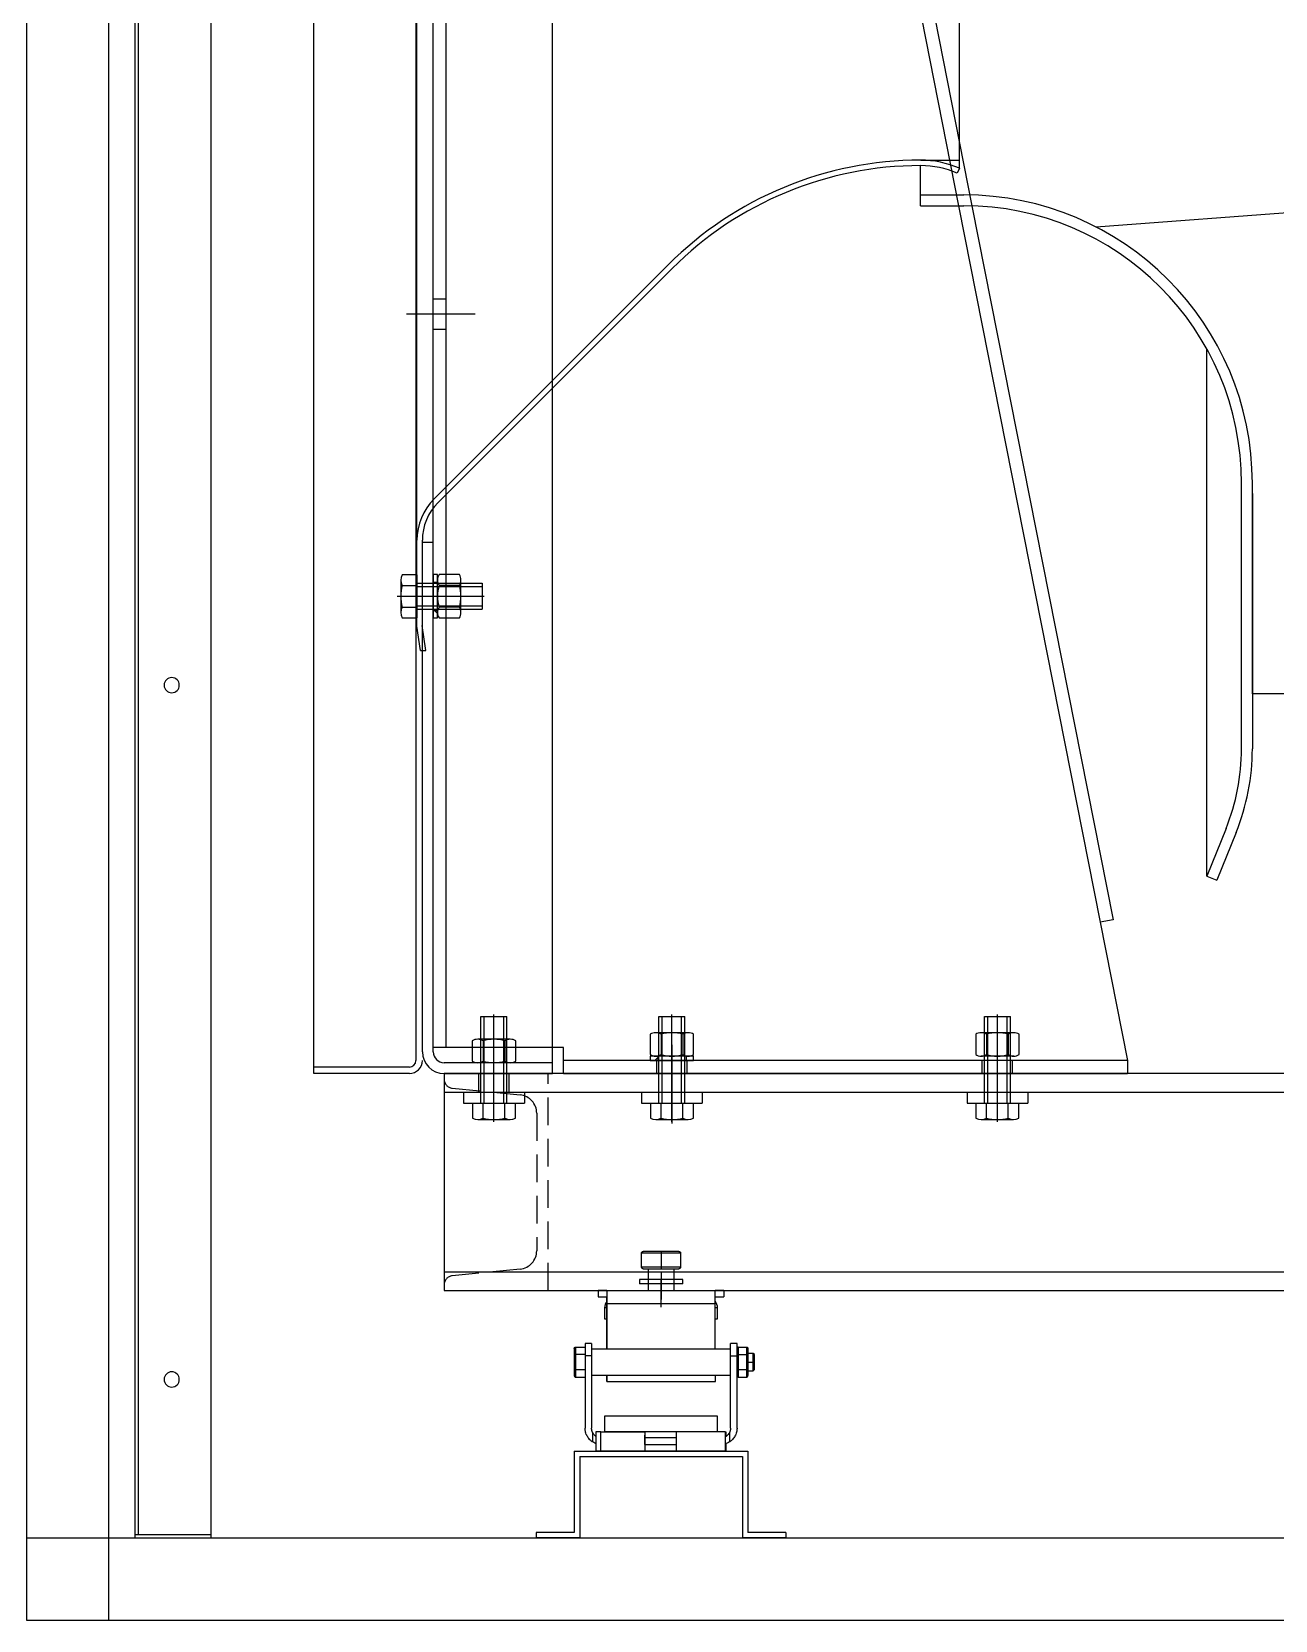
# Model space of a CAD drawing. Header units: millimetres. Extents: x -7952 to 23476, y -6324 to 15714.
# Drawn here: x 4240 to 4813, y 12 to 744 of the extents above; entities that cross this region are included whole.
import ezdxf

# ---------------------------------------------------------------- set-up
doc = ezdxf.new("R2010")
doc.units = ezdxf.units.MM
for name, pattern in [('CENTER2', [28.575, 19.05, -3.175, 3.175, -3.175]), ('DASHED', [19.05, 12.7, -6.35]), ('HIDDEN', [0.375, 0.25, -0.125])]:
    doc.linetypes.add(name, pattern=pattern)
for name, color, linetype in [('CEN', 5, 'CENTER2'), ('Diffuser', 7, 'Continuous'), ('FanMotor', 7, 'Continuous'), ('McFrame', 7, 'Continuous')]:
    doc.layers.add(name, color=color, linetype=linetype)

# ---------------------------------------------------------------- blocks, each defined once
blk = doc.blocks.new('M500341001400315S-E-BN')
for p, q in [((0, 214, 0), (0, 1964, 0)), ((47, 1958, 0), (47, 220, 0)), ((55, 224, 0), (55, 1389, 0)), ((55, 474.64, 0), (55, 1364, 0)), ((61, 480.96, 0), (61, 1364, 0)), ((149.11, 1362.84, 0), (297.12, 614, 0)), ((155, 1364, 0), (303.25, 613.95, 0)), ((47.5, 420.16, 0), (47.5, 1089, 0)), ((110, 529.96, 0), (110, 1089, 0)), ((297.5, 631.31, 0), (297.5, 1089, 0)), ((837.5, 639.5, 0), (360.5, 604.19, 0)), ((279.5, 614, 0), (279.5, 632.5, 0)), ((279.64, 635, 0), (297.5, 635, 0)), ((297.5, 631.31, 0), (296.51, 629.01, 0)), ((279.5, 619, 0), (299.5, 619, 0)), ((279.5, 614, 0), (299.5, 614, 0)), ((297.12, 614, 0), (362.41, 283.71, 0)), ((303.25, 613.95, 0), (368.29, 284.88, 0)), ((55.41, 478.9, 0), (163.38, 586.87, 0)), ((57.18, 477.13, 0), (165.15, 585.1, 0)), ((74.3, 564, 0), (42.7, 564, 0)), ((61, 571, 0), (55, 571, 0)), ((61, 557, 0), (55, 557, 0)), ((411.5, 305, 0), (411.5, 547.97, 0)), ((110, 219, 0), (110, 529.96, 0)), ((427.5, 363.65, 0), (427.5, 486, 0)), ((432.5, 389, 0), (432.5, 486, 0)), ((61, 226, 0), (61, 480.96, 0)), ((432.5, 481.4, 0), (432.5, 363.65, 0)), ((55, 224, 0), (55, 474.64, 0)), ((55, 226, 0), (55, 474.64, 0)), ((50, 420.16, 0), (50, 459.81, 0)), ((50, 224, 0), (50, 459.81, 0)), ((50, 459, 0), (55, 459, 0)), ((40, 441.44, 0), (40, 426.56, 0)), ((47.5, 443.92, 0), (40.7, 443.92, 0)), ((47.5, 443.92, 0), (47.5, 424.07, 0)), ((47.5, 440, 0), (77.5, 440, 0)), ((57, 444, 0), (55, 444, 0)), ((55, 444, 0), (55, 440.5, 0)), ((55, 440.5, 0), (57, 440.5, 0)), ((55, 440.5, 0), (55, 427.5, 0)), ((56.88, 444, 0), (57, 443.88, 0)), ((57, 440.5, 0), (57, 444, 0)), ((57, 426.49, 0), (57, 441.51, 0)), ((57, 427.5, 0), (57, 440.5, 0)), ((67.09, 444.01, 0), (57.71, 444.01, 0)), ((67.8, 426.49, 0), (67.8, 441.51, 0)), ((77.5, 440, 0), (77.5, 428, 0)), ((38.46, 434, 0), (62.2, 434, 0)), ((39, 434, 0), (78.5, 434, 0)), ((40, 434, 0), (40, 434, 0)), ((40.7, 438.96, 0), (47.5, 438.96, 0)), ((47.5, 438.48, 0), (77.5, 438.48, 0)), ((54, 434, 0), (58, 434, 0)), ((56, 434, 0), (68.8, 434, 0)), ((67.09, 439.01, 0), (57.71, 439.01, 0)), ((40.7, 429.04, 0), (47.5, 429.04, 0)), ((47.5, 429.52, 0), (77.5, 429.52, 0)), ((47.5, 428, 0), (77.5, 428, 0)), ((55, 427.5, 0), (55, 424, 0)), ((55, 427.5, 0), (57, 427.5, 0)), ((55.56, 427.5, 0), (57, 426.06, 0)), ((57, 424, 0), (57, 427.5, 0)), ((67.09, 428.99, 0), (57.71, 428.99, 0)), ((40.7, 424.07, 0), (47.5, 424.07, 0)), ((49.07, 409, 0), (47.5, 420.16, 0)), ((51.59, 409, 0), (49.98, 420.51, 0)), ((55, 424, 0), (57, 424, 0)), ((57.71, 423.98, 0), (67.09, 423.98, 0)), ((49.07, 409, 0), (51.59, 409, 0)), ((837.5, 389, 0), (432.5, 389, 0)), ((420.36, 326.94, 0), (411.5, 305, 0)), ((425, 325.07, 0), (416.14, 303.13, 0)), ((411.5, 305, 0), (416.14, 303.13, 0)), ((368.29, 284.88, 0), (362.41, 283.71, 0)), ((362.41, 283.71, 0), (375, 220, 0)), ((77, 200.28, 0), (77, 240.28, 0)), ((77, 240.28, 0), (89, 240.28, 0)), ((78.52, 200.28, 0), (78.52, 240.28, 0)), ((83, 191.78, 0), (83, 241.28, 0)), ((87.48, 200.28, 0), (87.48, 240.28, 0)), ((89, 200.28, 0), (89, 240.28, 0)), ((159, 200.28, 0), (159, 240.28, 0)), ((159, 240.28, 0), (171, 240.28, 0)), ((160.52, 200.28, 0), (160.52, 240.28, 0)), ((165, 191.78, 0), (165, 241.28, 0)), ((165, 196.95, 0), (165, 235.59, 0)), ((169.48, 200.28, 0), (169.48, 240.28, 0)), ((171, 200.28, 0), (171, 240.28, 0)), ((309, 200.28, 0), (309, 240.28, 0)), ((309, 240.28, 0), (321, 240.28, 0)), ((310.52, 200.28, 0), (310.52, 240.28, 0)), ((315, 191.78, 0), (315, 241.28, 0)), ((315, 196.95, 0), (315, 235.59, 0)), ((319.48, 200.28, 0), (319.48, 240.28, 0)), ((321, 200.28, 0), (321, 240.28, 0)), ((72.98, 229.09, 0), (72.98, 219.71, 0)), ((90.51, 229.8, 0), (75.49, 229.8, 0)), ((77.99, 229.09, 0), (77.99, 219.71, 0)), ((83, 218, 0), (83, 230.8, 0)), ((88.01, 229.09, 0), (88.01, 219.71, 0)), ((93.01, 219.71, 0), (93.01, 229.09, 0)), ((154.99, 232.09, 0), (154.99, 222.71, 0)), ((172.51, 232.8, 0), (157.49, 232.8, 0)), ((159.99, 232.09, 0), (159.99, 222.71, 0)), ((165, 221, 0), (165, 233.8, 0)), ((165, 227.23, 0), (165, 190.92, 0)), ((170.01, 232.09, 0), (170.01, 222.71, 0)), ((175.02, 222.71, 0), (175.02, 232.09, 0)), ((304.99, 232.09, 0), (304.99, 222.71, 0)), ((322.51, 232.8, 0), (307.49, 232.8, 0)), ((309.99, 232.09, 0), (309.99, 222.71, 0)), ((315, 221, 0), (315, 233.8, 0)), ((320.01, 232.09, 0), (320.01, 222.71, 0)), ((325.02, 222.71, 0), (325.02, 232.09, 0)), ((115, 226, 0), (55, 226, 0)), ((115, 214, 0), (115, 226, 0)), ((375, 220, 0), (115, 220, 0)), ((158.5, 222, 0), (155, 222, 0)), ((155, 222, 0), (155, 220, 0)), ((155, 220, 0), (158.5, 220, 0)), ((158.5, 221.44, 0), (157.06, 220, 0)), ((172.51, 222, 0), (157.49, 222, 0)), ((158, 214, 0), (158, 220, 0)), ((158.5, 222, 0), (158.5, 220, 0)), ((171.5, 222, 0), (158.5, 222, 0)), ((158.5, 220, 0), (171.5, 220, 0)), ((165, 223, 0), (165, 219, 0)), ((175, 222, 0), (171.5, 222, 0)), ((171.5, 222, 0), (171.5, 220, 0)), ((171.5, 220, 0), (175, 220, 0)), ((172, 214, 0), (172, 220, 0)), ((175, 220.12, 0), (174.88, 220, 0)), ((175, 220, 0), (175, 222, 0)), ((322.51, 222, 0), (307.49, 222, 0)), ((308, 214, 0), (308, 220, 0)), ((322, 214, 0), (322, 220, 0)), ((375, 220, 0), (375, 214, 0)), ((44, 217, 0), (0, 217, 0)), ((44, 214, 0), (0, 214, 0)), ((110, 219, 0), (60, 219, 0)), ((110, 214, 0), (60, 214, 0)), ((60, 214, 0), (104.8, 214, 0)), ((60, 214, 0), (60, 114, 0)), ((60, 214, 0), (104.8, 214, 0)), ((60, 214, 0), (110, 214, 0)), ((1860, 214, 0), (60, 214, 0)), ((90.51, 219, 0), (75.49, 219, 0)), ((76, 205.39, 0), (76, 214, 0)), ((90, 205.39, 0), (90, 214, 0)), ((110, 214, 0), (110, 219, 0)), ((115, 214, 0), (375, 214, 0)), ((60, 205.39, 0), (1860, 205.39, 0)), ((69, 205.39, 0), (69, 200.28, 0)), ((97, 205.39, 0), (97, 200.28, 0)), ((151, 205.39, 0), (151, 200.28, 0)), ((179, 205.39, 0), (179, 200.28, 0)), ((301, 205.39, 0), (301, 200.28, 0)), ((329, 205.39, 0), (329, 200.28, 0)), ((69, 200.28, 0), (97, 200.28, 0)), ((73.08, 200.28, 0), (73.08, 193.47, 0)), ((73.08, 200.28, 0), (92.92, 200.28, 0)), ((78.04, 193.47, 0), (78.04, 200.28, 0)), ((87.96, 193.47, 0), (87.96, 200.28, 0)), ((92.92, 193.47, 0), (92.92, 200.28, 0)), ((151, 200.28, 0), (179, 200.28, 0)), ((155.08, 200.28, 0), (155.08, 193.47, 0)), ((155.08, 200.28, 0), (174.93, 200.28, 0)), ((160.04, 193.47, 0), (160.04, 200.28, 0)), ((169.96, 193.47, 0), (169.96, 200.28, 0)), ((174.93, 193.47, 0), (174.93, 200.28, 0)), ((301, 200.28, 0), (329, 200.28, 0)), ((305.08, 200.28, 0), (305.08, 193.47, 0)), ((305.08, 200.28, 0), (324.93, 200.28, 0)), ((310.04, 193.47, 0), (310.04, 200.28, 0)), ((319.96, 193.47, 0), (319.96, 200.28, 0)), ((324.93, 193.47, 0), (324.93, 200.28, 0)), ((75.56, 192.78, 0), (90.44, 192.78, 0)), ((83, 192.78, 0), (83, 192.78, 0)), ((157.56, 192.78, 0), (172.44, 192.78, 0)), ((165, 192.78, 0), (165, 192.78, 0)), ((307.56, 192.78, 0), (322.44, 192.78, 0)), ((315, 192.78, 0), (315, 192.78, 0)), ((60, 122.61, 0), (1860, 122.61, 0)), ((60, 114, 0), (1860, 114, 0)), ((120, 40, 0), (200, 40, 0)), ((120, 40, 0), (120, 2.5, 0)), ((122.5, 37.5, 0), (197.5, 37.5, 0)), ((122.5, 37.5, 0), (122.5, 0, 0)), ((197.5, 37.5, 0), (197.5, 0, 0)), ((200, 40, 0), (200, 2.5, 0)), ((120, 2.5, 0), (102.5, 2.5, 0)), ((102.5, 2.5, 0), (102.5, 0, 0)), ((122.5, 0, 0), (102.5, 0, 0)), ((217.5, 0, 0), (197.5, 0, 0)), ((217.5, 2.5, 0), (200, 2.5, 0)), ((217.5, 2.5, 0), (217.5, 0, 0))]:
    blk.add_line(p, q)
at = {"color": 5, "linetype": 'DASHED'}
for p, q in [((108, 114, 0), (108, 214, 0)), ((160, 106.3, 0), (160, 122.78, 0)), ((160, 122.47, 0), (160, 106.79, 0))]:
    blk.add_line(p, q, dxfattribs=at)
at = {"color": 7, "linetype": 'Continuous'}
for p, q in [((160, 132, 0), (151.8, 132, 0)), ((168.2, 132, 0), (160, 132, 0)), ((160, 131.2, 0), (151, 131.2, 0)), ((151, 124.8, 0), (151, 131.2, 0)), ((160, 124.8, 0), (151, 124.8, 0)), ((169, 131.2, 0), (160, 131.2, 0)), ((160, 131.2, 0), (160, 124.8, 0)), ((169, 124.8, 0), (160, 124.8, 0)), ((169, 131.2, 0), (169, 124.8, 0)), ((150, 119, 0), (150, 117, 0)), ((151.8, 124, 0), (160, 124, 0)), ((154, 124, 0), (154, 114, 0)), ((154, 119.43, 0), (154, 119, 0)), ((160, 124, 0), (168.2, 124, 0)), ((166, 114, 0), (166, 124, 0)), ((166, 119, 0), (166, 119.74, 0)), ((170, 117, 0), (170, 119, 0)), ((131, 114, 0), (131, 111, 0)), ((134.99, 114, 0), (134.99, 111, 0)), ((134.99, 114, 0), (185.01, 114, 0)), ((145.44, 114, 0), (177.44, 114, 0)), ((189, 114, 0), (189, 111, 0)), ((134, 106, 0), (134, 101, 0)), ((135, 108, 0), (135, 108, 0)), ((135, 87, 0), (135, 108, 0)), ((135, 108, 0), (135, 87, 0)), ((135, 108, 0), (185.01, 108, 0)), ((185.01, 87, 0), (185.01, 108, 0)), ((186, 101, 0), (186, 106, 0)), ((120.6, 87.93, 0), (120.6, 84.46, 0)), ((120.6, 87.93, 0), (125, 87.93, 0)), ((128, 89.5, 0), (125, 89.5, 0)), ((195, 89.5, 0), (192, 89.5, 0)), ((195.6, 87.93, 0), (199.4, 87.93, 0)), ((195.6, 87.93, 0), (195.6, 84.46, 0)), ((199.4, 87.93, 0), (199.4, 84.46, 0)), ((120, 87.24, 0), (120, 84.12, 0)), ((120, 84.12, 0), (120, 77.88, 0)), ((125, 84.46, 0), (120.6, 84.46, 0)), ((120.6, 84.46, 0), (120.6, 77.54, 0)), ((128, 83.89, 0), (125, 83.89, 0)), ((125, 83.89, 0), (125, 50.5, 0)), ((192, 87, 0), (128, 87, 0)), ((128, 83.89, 0), (128, 50.5, 0)), ((192, 83.89, 0), (195, 83.89, 0)), ((192, 50.5, 0), (192, 83.89, 0)), ((195, 50.5, 0), (195, 83.89, 0)), ((195.6, 84.46, 0), (199.4, 84.46, 0)), ((195.6, 84.46, 0), (195.6, 77.54, 0)), ((199.4, 84.46, 0), (199.4, 77.54, 0)), ((200, 87.24, 0), (200, 84.12, 0)), ((202.5, 85, 0), (200, 85, 0)), ((200, 84.12, 0), (200, 77.88, 0)), ((200, 81, 0), (202.5, 81, 0)), ((203, 84.49, 0), (202.5, 85, 0)), ((202.5, 77, 0), (202.5, 81, 0)), ((203, 81, 0), (202.5, 81, 0)), ((203, 77.5, 0), (203, 81, 0)), ((120, 77.88, 0), (120, 74.76, 0)), ((120.6, 77.54, 0), (120.6, 74.07, 0)), ((120.6, 77.54, 0), (125, 77.54, 0)), ((120.6, 74.07, 0), (125, 74.07, 0)), ((128, 75, 0), (134.93, 75, 0)), ((134.97, 72, 0), (134.97, 75, 0)), ((134.98, 72, 0), (134.98, 75, 0)), ((135, 75, 0), (135, 72, 0)), ((135.02, 75, 0), (185.03, 75, 0)), ((135.02, 75, 0), (135.02, 72, 0)), ((185.03, 72, 0), (185.03, 75, 0)), ((185.1, 75, 0), (192, 75, 0)), ((195.6, 77.54, 0), (199.4, 77.54, 0)), ((195.6, 77.54, 0), (195.6, 74.07, 0)), ((195.6, 74.07, 0), (199.4, 74.07, 0)), ((199.4, 77.54, 0), (199.4, 74.07, 0)), ((200, 77.88, 0), (200, 74.76, 0)), ((200, 77, 0), (202.5, 77, 0)), ((202.5, 77, 0), (203, 77.51, 0)), ((135.02, 72, 0), (185.03, 72, 0)), ((134, 56, 0), (134, 49, 0)), ((186, 49, 0), (186, 56, 0)), ((128.5, 44.16, 0), (128.5, 48.44, 0)), ((130.01, 48.8, 0), (130.01, 40, 0)), ((132.25, 48.8, 0), (130.01, 48.8, 0)), ((132.25, 48.8, 0), (152.59, 48.8, 0)), ((132.25, 40, 0), (132.25, 48.8, 0)), ((134, 49, 0), (134.01, 48.8, 0)), ((152.59, 48.8, 0), (152.59, 40, 0)), ((152.59, 43, 0), (152.59, 47.3, 0)), ((152.59, 47.3, 0), (152.6, 47.3, 0)), ((167.09, 46, 0), (152.59, 46, 0)), ((152.6, 47.3, 0), (152.6, 48.8, 0)), ((167.09, 40, 0), (167.09, 48.8, 0)), ((187.75, 48.8, 0), (167.09, 48.8, 0)), ((185.99, 48.79, 0), (186, 49, 0)), ((189.59, 48.8, 0), (187.75, 48.8, 0)), ((189.59, 48.8, 0), (189.59, 40, 0)), ((189.62, 40, 0), (189.62, 48.8, 0)), ((189.74, 48.8, 0), (189.88, 48.8, 0)), ((189.88, 48.8, 0), (189.88, 46.69, 0)), ((189.91, 46.7, 0), (189.91, 48.8, 0)), ((191.5, 48.44, 0), (191.5, 44.16, 0)), ((132.25, 40, 0), (130.01, 40, 0)), ((152.59, 40, 0), (132.25, 40, 0)), ((152.59, 43, 0), (167.09, 43, 0)), ((152.59, 43, 0), (152.59, 43, 0)), ((152.62, 40, 0), (152.62, 43, 0)), ((189.59, 40, 0), (167.09, 40, 0)), ((189.88, 40, 0), (189.74, 40, 0)), ((189.88, 43.4, 0), (189.88, 40, 0)), ((189.91, 40, 0), (189.91, 43.41, 0))]:
    blk.add_line(p, q, dxfattribs=at)
at = {"linetype": 'Continuous'}
blk.add_line((147.3, 114, 0), (172.7, 114, 0), dxfattribs=at)
at = {"color": 5, "linetype": 'DASHED', "elevation": 0}
blk.add_lwpolyline([(60, 214), (60, 211.44, 0.385314), (63.78, 207.26), (95.05, 204.13, -0.385314), (102.7, 195.67), (102.7, 132.33, -0.385314), (95.05, 123.87), (63.78, 120.74, 0.385314), (60, 116.56), (60, 114), (108, 114), (108, 214), (60, 214)], format="xyb", dxfattribs=at)
for centre, radius, start, end in [((279.64, 470.5, 0), 164.5, 90, 135), ((279.64, 470.5, 0), 162, 90, 135), ((279.64, 590, 0), 45, 66.62286, 90), ((279.64, 590, 0), 42.5, 66.62286, 90), ((299.5, 486, 0), 133, 0, 90), ((299.5, 486, 0), 128, 0, 90), ((74.5, 459.81, 0), 27, 135, 180), ((74.5, 459.81, 0), 24.5, 135, 180), ((44.76, 441.44, 0), 4.76, 148.59417, 211.40583), ((61.77, 441.51, 0), 4.77, 148.31255, 211.68745), ((63.03, 441.51, 0), 4.77, 328.31255, 31.68745), ((58, 434, 0), 18, 163.9966, 196.0034), ((75, 434, 0), 18, 163.84753, 196.15247), ((49.8, 434, 0), 18, 343.84753, 16.15247), ((44.76, 426.56, 0), 4.76, 148.59417, 211.40583), ((61.77, 426.49, 0), 4.77, 148.31255, 211.68745), ((63.03, 426.49, 0), 4.77, 328.31255, 31.68745), ((329.5, 363.65, 0), 98, 338, 0), ((329.5, 363.65, 0), 103, 338, 0), ((75.49, 225.03, 0), 4.77, 58.31255, 121.68745), ((83, 211.8, 0), 18, 73.84753, 106.15247), ((90.51, 225.03, 0), 4.77, 58.31255, 121.68745), ((157.49, 228.03, 0), 4.77, 58.31255, 121.68745), ((165, 214.8, 0), 18, 73.84753, 106.15247), ((172.51, 228.03, 0), 4.77, 58.31255, 121.68745), ((307.49, 228.03, 0), 4.77, 58.31255, 121.68745), ((315, 214.8, 0), 18, 73.84753, 106.15247), ((322.51, 228.03, 0), 4.77, 58.31255, 121.68745), ((44, 220, 0), 3, 270, 0), ((44, 220, 0), 6, 270, 0), ((60, 224, 0), 10, 180, 270), ((60, 224, 0), 5, 180, 270), ((75.49, 223.77, 0), 4.77, 238.31255, 301.68745), ((83, 237, 0), 18, 253.84753, 286.15247), ((90.51, 223.77, 0), 4.77, 238.31255, 301.68745), ((157.49, 226.77, 0), 4.77, 238.31255, 301.68745), ((165, 240, 0), 18, 253.84753, 286.15247), ((172.51, 226.77, 0), 4.77, 238.31255, 301.68745), ((307.49, 226.77, 0), 4.77, 238.31255, 301.68745), ((315, 240, 0), 18, 253.84753, 286.15247), ((322.51, 226.77, 0), 4.77, 238.31255, 301.68745), ((75.56, 197.54, 0), 4.76, 238.59417, 301.40583), ((83, 210.78, 0), 18, 253.9966, 286.0034), ((90.44, 197.54, 0), 4.76, 238.59417, 301.40583), ((157.56, 197.54, 0), 4.76, 238.59417, 301.40583), ((165, 210.78, 0), 18, 253.9966, 286.0034), ((172.44, 197.54, 0), 4.76, 238.59417, 301.40583), ((307.56, 197.54, 0), 4.76, 238.59417, 301.40583), ((315, 210.78, 0), 18, 253.9966, 286.0034), ((322.44, 197.54, 0), 4.76, 238.59417, 301.40583)]:
    blk.add_arc(centre, radius, start, end)
at = {"color": 7, "linetype": 'Continuous'}
for centre, start, end in [((139, 106, 0), 144.12084, 180.00849), ((181, 106, 0), 0.00849, 35.70564)]:
    blk.add_arc(centre, 5, start, end, dxfattribs=at)
for points, knots in [([(151, 131.2, 0), (151, 131.23, 0), (151, 131.28, 0), (151.02, 131.37, 0), (151.04, 131.45, 0), (151.08, 131.55, 0), (151.14, 131.67, 0), (151.24, 131.78, 0), (151.37, 131.88, 0), (151.5, 131.94, 0), (151.64, 131.99, 0), (151.74, 132, 0), (151.8, 132, 0)], [0, 0, 0, 0, 0.062093, 0.1244295, 0.1872281, 0.2507024, 0.3675958, 0.4953732, 0.6139008, 0.7467892, 0.8538776, 1, 1, 1, 1]), ([(160, 132, 0), (160, 132, 0), (160, 132, 0), (160, 131.98, 0), (160, 131.97, 0), (160, 131.93, 0), (160, 131.88, 0), (160, 131.78, 0), (160, 131.67, 0), (160, 131.53, 0), (160, 131.37, 0), (160, 131.26, 0), (160, 131.2, 0)], [0, 0, 0, 0, 0.078035, 0.146295, 0.20478, 0.253492, 0.386381, 0.504964, 0.632742, 0.74969, 0.875756, 1, 1, 1, 1]), ([(168.2, 132, 0), (168.23, 132, 0), (168.29, 132, 0), (168.37, 131.98, 0), (168.43, 131.97, 0), (168.52, 131.93, 0), (168.63, 131.88, 0), (168.75, 131.78, 0), (168.86, 131.67, 0), (168.94, 131.53, 0), (168.99, 131.37, 0), (169, 131.26, 0), (169, 131.2, 0)], [0, 0, 0, 0, 0.078035, 0.146295, 0.20478, 0.253492, 0.386381, 0.504964, 0.632742, 0.74969, 0.875756, 1, 1, 1, 1]), ([(151.8, 124, 0), (151.77, 124, 0), (151.71, 124, 0), (151.63, 124.02, 0), (151.57, 124.03, 0), (151.48, 124.07, 0), (151.37, 124.12, 0), (151.24, 124.22, 0), (151.14, 124.33, 0), (151.06, 124.47, 0), (151.01, 124.63, 0), (151, 124.74, 0), (151, 124.8, 0)], [0, 0, 0, 0, 0.078035, 0.146295, 0.20478, 0.253492, 0.386381, 0.504964, 0.632742, 0.74969, 0.875756, 1, 1, 1, 1]), ([(160, 124.8, 0), (160, 124.77, 0), (160, 124.72, 0), (160, 124.63, 0), (160, 124.55, 0), (160, 124.45, 0), (160, 124.33, 0), (160, 124.22, 0), (160, 124.12, 0), (160, 124.06, 0), (160, 124.01, 0), (160, 124, 0), (160, 124, 0)], [0, 0, 0, 0, 0.062093, 0.12443, 0.187228, 0.250702, 0.367596, 0.495373, 0.613901, 0.746789, 0.853878, 1, 1, 1, 1]), ([(169, 124.8, 0), (169, 124.77, 0), (169, 124.72, 0), (168.98, 124.63, 0), (168.96, 124.55, 0), (168.92, 124.45, 0), (168.86, 124.33, 0), (168.75, 124.22, 0), (168.63, 124.12, 0), (168.5, 124.06, 0), (168.36, 124.01, 0), (168.26, 124, 0), (168.2, 124, 0)], [0, 0, 0, 0, 0.062093, 0.12443, 0.187228, 0.250702, 0.367596, 0.495373, 0.613901, 0.746789, 0.853878, 1, 1, 1, 1]), ([(170, 119, 0), (170, 119, 0), (169.74, 119, 0), (168.74, 119, 0), (168, 119, 0), (166.15, 119, 0), (165.04, 119, 0), (162.62, 119, 0), (161.31, 119, 0), (158.69, 119, 0), (157.38, 119, 0), (154.96, 119, 0), (153.85, 119, 0), (152, 119, 0), (151.26, 119, 0), (150.26, 119, 0), (150, 119, 0), (150, 119, 0)], [0, 0, 0, 0, 0.125, 0.125, 0.25, 0.25, 0.375, 0.375, 0.5, 0.5, 0.625, 0.625, 0.75, 0.75, 0.875, 0.875, 1, 1, 1, 1]), ([(135, 114, 0), (134.48, 114, 0), (133.96, 114, 0), (132.99, 114, 0), (132.54, 114, 0), (131.8, 114, 0), (131.51, 114, 0), (131.1, 114, 0), (131, 114, 0), (131, 114, 0)], [0, 0, 0, 0, 0.25, 0.25, 0.5, 0.5, 0.75, 0.75, 1, 1, 1, 1]), ([(131, 111, 0), (131, 111, 0), (131.1, 111, 0), (131.51, 111, 0), (131.8, 111, 0), (132.54, 111, 0), (132.99, 111, 0), (133.96, 111, 0), (134.48, 111, 0), (135, 111, 0)], [0, 0, 0, 0, 0.25, 0.25, 0.5, 0.5, 0.75, 0.75, 1, 1, 1, 1]), ([(134.99, 114, 0), (134.99, 114, 0), (134.99, 113.84, 0), (135, 113.24, 0), (135, 112.8, 0), (135, 111.69, 0), (135, 111.02, 0), (135, 109.57, 0), (135, 108.79, 0), (135, 108, 0)], [0, 0, 0, 0, 0.25, 0.25, 0.5, 0.5, 0.75, 0.75, 1, 1, 1, 1]), ([(134.99, 108.89, 0), (134.99, 108.99, 0), (134.99, 109.47, 0), (134.99, 110.2, 0), (134.99, 110.77, 0), (134.99, 111, 0)], [0, 0, 0, 0, 0.123753, 0.645771, 1, 1, 1, 1]), ([(134.99, 108.9, 0), (134.99, 108.98, 0), (134.99, 109.45, 0), (134.99, 110.16, 0), (134.99, 110.87, 0), (134.99, 110.96, 0), (134.99, 111, 0)], [0, 0, 0, 0, 0.067968, 0.378645, 0.689323, 1, 1, 1, 1]), ([(135, 108, 0), (135, 108.06, 0), (135, 108.17, 0), (135, 108.34, 0), (135, 108.5, 0), (135, 108.67, 0), (135, 108.83, 0), (135, 108.99, 0), (135, 109.28, 0), (135, 109.68, 0), (135, 110.13, 0), (134.99, 110.51, 0), (134.99, 110.74, 0), (134.99, 110.88, 0), (134.99, 110.95, 0), (134.99, 110.99, 0), (134.99, 111, 0), (134.99, 111, 0)], [0, 0, 0, 0, 0.036013, 0.071746, 0.107314, 0.142829, 0.178406, 0.214159, 0.250201, 0.375057, 0.500032, 0.624889, 0.749864, 0.812682, 0.874903, 0.937138, 1, 1, 1, 1]), ([(170, 117, 0), (170, 117, 0), (169.74, 117, 0), (168.74, 117, 0), (168, 117, 0), (166.15, 117, 0), (165.04, 117, 0), (162.62, 117, 0), (161.31, 117, 0), (158.69, 117, 0), (157.38, 117, 0), (154.96, 117, 0), (153.85, 117, 0), (152, 117, 0), (151.26, 117, 0), (150.26, 117, 0), (150, 117, 0), (150, 117, 0)], [0, 0, 0, 0, 0.125, 0.125, 0.25, 0.25, 0.375, 0.375, 0.5, 0.5, 0.625, 0.625, 0.75, 0.75, 0.875, 0.875, 1, 1, 1, 1]), ([(189, 114, 0), (189, 114, 0), (188.9, 114, 0), (188.5, 114, 0), (188.2, 114, 0), (187.46, 114, 0), (187.02, 114, 0), (186.05, 114, 0), (185.53, 114, 0), (185, 114, 0)], [0, 0, 0, 0, 0.25, 0.25, 0.5, 0.5, 0.75, 0.75, 1, 1, 1, 1]), ([(185, 111, 0), (185.53, 111, 0), (186.05, 111, 0), (187.02, 111, 0), (187.46, 111, 0), (188.2, 111, 0), (188.5, 111, 0), (188.9, 111, 0), (189, 111, 0), (189, 111, 0)], [0, 0, 0, 0, 0.25, 0.25, 0.5, 0.5, 0.75, 0.75, 1, 1, 1, 1]), ([(185.01, 108, 0), (185.01, 108.79, 0), (185.01, 109.57, 0), (185.01, 111.02, 0), (185.01, 111.69, 0), (185.01, 112.8, 0), (185.01, 113.24, 0), (185.01, 113.84, 0), (185.01, 114, 0), (185.01, 114, 0)], [0, 0, 0, 0, 0.25, 0.25, 0.5, 0.5, 0.75, 0.75, 1, 1, 1, 1]), ([(135, 106, 0), (134.96, 106, 0), (134.55, 106, 0), (134.15, 106, 0), (134.05, 106, 0), (134, 106, 0)], [0, 0, 0, 0, 0.048245, 0.524122, 1, 1, 1, 1]), ([(186, 106, 0), (185.95, 106, 0), (185.85, 106, 0), (185.45, 106, 0), (185.05, 106, 0), (185.01, 106, 0)], [0, 0, 0, 0, 0.47807, 0.95614, 1, 1, 1, 1]), ([(134, 101, 0), (134.05, 101, 0), (134.15, 101, 0), (134.55, 101, 0), (134.96, 101, 0), (135, 101, 0)], [0, 0, 0, 0, 0.475878, 0.951755, 1, 1, 1, 1]), ([(185.01, 101, 0), (185.05, 101, 0), (185.45, 101, 0), (185.85, 101, 0), (185.95, 101, 0), (186, 101, 0)], [0, 0, 0, 0, 0.04386, 0.52193, 1, 1, 1, 1]), ([(120, 87.24, 0), (120, 87.26, 0), (120, 87.31, 0), (120.01, 87.38, 0), (120.03, 87.44, 0), (120.05, 87.52, 0), (120.09, 87.61, 0), (120.16, 87.72, 0), (120.25, 87.8, 0), (120.36, 87.87, 0), (120.47, 87.92, 0), (120.56, 87.93, 0), (120.6, 87.93, 0)], [0, 0, 0, 0, 0.078365, 0.146854, 0.20547, 0.254214, 0.387121, 0.505777, 0.633418, 0.750335, 0.876125, 1, 1, 1, 1]), ([(125, 89.5, 0), (125, 89.5, 0), (125, 89.37, 0), (125, 88.86, 0), (125, 88.48, 0), (125, 87.49, 0), (125, 86.89, 0), (125, 85.51, 0), (125, 84.73, 0), (125, 83.89, 0)], [0, 0, 0, 0, 0.25, 0.25, 0.5, 0.5, 0.75, 0.75, 1, 1, 1, 1]), ([(128, 89.5, 0), (128, 89.5, 0), (128, 89.5, 0), (128, 89.48, 0), (128, 89.46, 0), (128, 89.43, 0), (128, 89.38, 0), (128, 89.33, 0), (128, 89.27, 0), (128, 89.2, 0), (128, 89.02, 0), (128, 88.67, 0), (128, 88.01, 0), (128, 87.19, 0), (128, 86.41, 0), (128, 85.78, 0), (128, 85.33, 0), (128, 84.87, 0), (128, 84.39, 0), (128, 84.06, 0), (128, 83.89, 0)], [0, 0, 0, 0, 0.0279094, 0.0557262, 0.0834771, 0.1111889, 0.1388884, 0.1666027, 0.1943585, 0.2221827, 0.2501018, 0.3750315, 0.5000109, 0.6249406, 0.74992, 0.8000848, 0.8500185, 0.8998777, 0.9498194, 1, 1, 1, 1]), ([(192, 83.89, 0), (192, 83.99, 0), (192, 84.17, 0), (192, 84.44, 0), (192, 84.71, 0), (192, 84.97, 0), (192, 85.23, 0), (192, 85.48, 0), (192, 85.73, 0), (192, 85.97, 0), (192, 86.47, 0), (192, 87.19, 0), (192, 88.01, 0), (192, 88.67, 0), (192, 89.05, 0), (192, 89.26, 0), (192, 89.37, 0), (192, 89.44, 0), (192, 89.49, 0), (192, 89.5, 0), (192, 89.5, 0)], [0, 0, 0, 0, 0.027909, 0.055726, 0.083477, 0.111189, 0.138888, 0.166603, 0.194358, 0.222183, 0.250102, 0.375032, 0.500011, 0.624941, 0.74992, 0.800085, 0.850019, 0.899878, 0.949819, 1, 1, 1, 1]), ([(195, 83.89, 0), (195, 84.73, 0), (195, 85.51, 0), (195, 86.89, 0), (195, 87.49, 0), (195, 88.48, 0), (195, 88.86, 0), (195, 89.37, 0), (195, 89.5, 0), (195, 89.5, 0)], [0, 0, 0, 0, 0.25, 0.25, 0.5, 0.5, 0.75, 0.75, 1, 1, 1, 1]), ([(195.6, 87.93, 0), (195.58, 87.93, 0), (195.53, 87.93, 0), (195.47, 87.91, 0), (195.4, 87.89, 0), (195.34, 87.86, 0), (195.27, 87.82, 0), (195.22, 87.77, 0), (195.15, 87.7, 0), (195.08, 87.59, 0), (195.01, 87.43, 0), (195, 87.3, 0), (195, 87.24, 0)], [0, 0, 0, 0, 0.064892, 0.131304, 0.199506, 0.269748, 0.342257, 0.417243, 0.494891, 0.627526, 0.795837, 1, 1, 1, 1]), ([(199.4, 87.93, 0), (199.42, 87.93, 0), (199.47, 87.93, 0), (199.53, 87.91, 0), (199.6, 87.89, 0), (199.66, 87.86, 0), (199.72, 87.82, 0), (199.78, 87.77, 0), (199.85, 87.7, 0), (199.92, 87.59, 0), (199.99, 87.43, 0), (199.99, 87.3, 0), (200, 87.24, 0)], [0, 0, 0, 0, 0.064892, 0.131304, 0.199506, 0.269748, 0.342257, 0.417243, 0.494891, 0.627526, 0.795837, 1, 1, 1, 1]), ([(120.6, 84.46, 0), (120.58, 84.46, 0), (120.54, 84.46, 0), (120.47, 84.46, 0), (120.41, 84.45, 0), (120.34, 84.43, 0), (120.25, 84.4, 0), (120.16, 84.36, 0), (120.09, 84.3, 0), (120.04, 84.25, 0), (120.01, 84.19, 0), (120, 84.14, 0), (120, 84.12, 0)], [0, 0, 0, 0, 0.062152, 0.124504, 0.187271, 0.250667, 0.367428, 0.494905, 0.613188, 0.746033, 0.853249, 1, 1, 1, 1]), ([(195.6, 84.46, 0), (195.58, 84.46, 0), (195.53, 84.46, 0), (195.47, 84.46, 0), (195.4, 84.44, 0), (195.34, 84.43, 0), (195.27, 84.41, 0), (195.22, 84.38, 0), (195.15, 84.35, 0), (195.08, 84.29, 0), (195.01, 84.21, 0), (195, 84.15, 0), (195, 84.12, 0)], [0, 0, 0, 0, 0.064892, 0.131304, 0.199506, 0.269748, 0.342257, 0.417243, 0.494891, 0.627526, 0.795837, 1, 1, 1, 1]), ([(199.4, 84.46, 0), (199.42, 84.46, 0), (199.47, 84.46, 0), (199.53, 84.46, 0), (199.6, 84.45, 0), (199.66, 84.43, 0), (199.72, 84.41, 0), (199.78, 84.39, 0), (199.85, 84.35, 0), (199.92, 84.3, 0), (199.99, 84.22, 0), (199.99, 84.15, 0), (200, 84.12, 0)], [0, 0, 0, 0, 0.064892, 0.131304, 0.199506, 0.269748, 0.342257, 0.417243, 0.494891, 0.627526, 0.795837, 1, 1, 1, 1]), ([(202.5, 81, 0), (202.5, 81.52, 0), (202.5, 82.05, 0), (202.5, 83.01, 0), (202.5, 83.46, 0), (202.5, 84.2, 0), (202.5, 84.5, 0), (202.5, 84.9, 0), (202.5, 85, 0), (202.5, 85, 0)], [0, 0, 0, 0, 0.25, 0.25, 0.5, 0.5, 0.75, 0.75, 1, 1, 1, 1]), ([(203, 81, 0), (203, 81.46, 0), (203, 81.92, 0), (203, 82.76, 0), (203, 83.15, 0), (203, 83.8, 0), (203, 84.06, 0), (203, 84.41, 0), (203, 84.5, 0), (203, 84.5, 0)], [0, 0, 0, 0, 0.25, 0.25, 0.5, 0.5, 0.75, 0.75, 1, 1, 1, 1]), ([(120, 77.88, 0), (120, 77.87, 0), (120, 77.84, 0), (120.01, 77.81, 0), (120.03, 77.78, 0), (120.05, 77.74, 0), (120.09, 77.7, 0), (120.16, 77.64, 0), (120.25, 77.6, 0), (120.36, 77.56, 0), (120.47, 77.54, 0), (120.56, 77.54, 0), (120.6, 77.54, 0)], [0, 0, 0, 0, 0.078365, 0.146854, 0.20547, 0.254214, 0.387121, 0.505777, 0.633418, 0.750335, 0.876125, 1, 1, 1, 1]), ([(120, 74.76, 0), (120, 74.74, 0), (120, 74.69, 0), (120.01, 74.62, 0), (120.03, 74.56, 0), (120.05, 74.48, 0), (120.09, 74.39, 0), (120.16, 74.28, 0), (120.25, 74.2, 0), (120.36, 74.13, 0), (120.47, 74.08, 0), (120.56, 74.07, 0), (120.6, 74.07, 0)], [0, 0, 0, 0, 0.078408, 0.146918, 0.205532, 0.25425, 0.387086, 0.505433, 0.632901, 0.749725, 0.875677, 1, 1, 1, 1]), ([(134.99, 75, 0), (134.99, 74.89, 0), (134.99, 74.42, 0), (134.99, 73.74, 0), (134.99, 72.98, 0), (134.99, 72.42, 0), (134.98, 72.07, 0), (134.98, 72.02, 0), (134.98, 72, 0)], [0, 0, 0, 0, 0.060402, 0.248322, 0.436241, 0.624161, 0.81208, 1, 1, 1, 1]), ([(135, 72, 0), (135, 72.02, 0), (135, 72.07, 0), (135, 72.42, 0), (135, 72.98, 0), (135, 73.74, 0), (135, 74.42, 0), (135, 74.89, 0), (135, 75, 0)], [0, 0, 0, 0, 0.1879196, 0.3758391, 0.5637587, 0.7516783, 0.9395979, 1, 1, 1, 1]), ([(195.6, 77.54, 0), (195.58, 77.54, 0), (195.53, 77.54, 0), (195.47, 77.54, 0), (195.4, 77.55, 0), (195.34, 77.57, 0), (195.27, 77.59, 0), (195.22, 77.61, 0), (195.15, 77.65, 0), (195.08, 77.7, 0), (195.01, 77.78, 0), (195, 77.85, 0), (195, 77.88, 0)], [0, 0, 0, 0, 0.064892, 0.131304, 0.199506, 0.269748, 0.342257, 0.417243, 0.494891, 0.627526, 0.795837, 1, 1, 1, 1]), ([(195.6, 74.07, 0), (195.58, 74.07, 0), (195.53, 74.07, 0), (195.47, 74.09, 0), (195.4, 74.11, 0), (195.34, 74.14, 0), (195.27, 74.18, 0), (195.22, 74.23, 0), (195.15, 74.3, 0), (195.08, 74.41, 0), (195.01, 74.57, 0), (195, 74.7, 0), (195, 74.76, 0)], [0, 0, 0, 0, 0.064892, 0.131304, 0.199506, 0.269748, 0.342257, 0.417243, 0.494891, 0.627526, 0.795837, 1, 1, 1, 1]), ([(199.4, 77.54, 0), (199.42, 77.54, 0), (199.47, 77.54, 0), (199.53, 77.54, 0), (199.6, 77.56, 0), (199.66, 77.57, 0), (199.72, 77.59, 0), (199.78, 77.62, 0), (199.85, 77.65, 0), (199.92, 77.71, 0), (199.99, 77.79, 0), (199.99, 77.85, 0), (200, 77.88, 0)], [0, 0, 0, 0, 0.064892, 0.131304, 0.199506, 0.269748, 0.342257, 0.417243, 0.494891, 0.627526, 0.795837, 1, 1, 1, 1]), ([(199.4, 74.07, 0), (199.42, 74.07, 0), (199.47, 74.07, 0), (199.53, 74.09, 0), (199.6, 74.11, 0), (199.66, 74.14, 0), (199.72, 74.18, 0), (199.78, 74.23, 0), (199.85, 74.3, 0), (199.92, 74.41, 0), (199.99, 74.57, 0), (199.99, 74.7, 0), (200, 74.76, 0)], [0, 0, 0, 0, 0.064892, 0.131304, 0.199506, 0.269748, 0.342257, 0.417243, 0.494891, 0.627526, 0.795837, 1, 1, 1, 1]), ([(186, 56, 0), (186, 56, 0), (185.83, 56, 0), (185.17, 56, 0), (184.67, 56, 0), (183.37, 56, 0), (182.56, 56, 0), (180.67, 56, 0), (179.59, 56, 0), (177.18, 56, 0), (175.86, 56, 0), (173.03, 56, 0), (171.52, 56, 0), (168.38, 56, 0), (166.74, 56, 0), (163.4, 56, 0), (161.7, 56, 0), (158.3, 56, 0), (156.6, 56, 0), (153.26, 56, 0), (151.62, 56, 0), (148.48, 56, 0), (146.97, 56, 0), (144.14, 56, 0), (142.82, 56, 0), (140.41, 56, 0), (139.33, 56, 0), (137.44, 56, 0), (136.63, 56, 0), (135.33, 56, 0), (134.83, 56, 0), (134.17, 56, 0), (134, 56, 0), (134, 56, 0)], [0, 0, 0, 0, 0.0625, 0.0625, 0.125, 0.125, 0.1875, 0.1875, 0.25, 0.25, 0.3125, 0.3125, 0.375, 0.375, 0.4375, 0.4375, 0.5, 0.5, 0.5625, 0.5625, 0.625, 0.625, 0.6875, 0.6875, 0.75, 0.75, 0.8125, 0.8125, 0.875, 0.875, 0.9375, 0.9375, 1, 1, 1, 1]), ([(128.5, 44.16, 0), (128.43, 44.2, 0), (128.28, 44.3, 0), (128.06, 44.45, 0), (127.85, 44.61, 0), (127.64, 44.78, 0), (127.44, 44.97, 0), (127.24, 45.15, 0), (126.89, 45.51, 0), (126.43, 46.07, 0), (125.93, 46.85, 0), (125.52, 47.71, 0), (125.28, 48.42, 0), (125.15, 49, 0), (125.07, 49.43, 0), (125.01, 49.94, 0), (125, 50.3, 0), (125, 50.5, 0)], [0, 0, 0, 0, 0.033143, 0.066746, 0.100815, 0.135356, 0.170373, 0.205872, 0.241858, 0.361585, 0.489993, 0.609483, 0.743451, 0.791495, 0.850268, 0.91977, 1, 1, 1, 1]), ([(128.5, 48.44, 0), (128.47, 48.5, 0), (128.4, 48.63, 0), (128.32, 48.83, 0), (128.25, 49.03, 0), (128.18, 49.23, 0), (128.11, 49.49, 0), (128.05, 49.79, 0), (128.01, 50.14, 0), (128, 50.38, 0), (128, 50.5, 0)], [0, 0, 0, 0, 0.099025, 0.198086, 0.297377, 0.397089, 0.497412, 0.664729, 0.831972, 1, 1, 1, 1]), ([(130.01, 46.77, 0), (129.89, 46.85, 0), (129.6, 47.03, 0), (129.2, 47.43, 0), (128.8, 47.9, 0), (128.6, 48.26, 0), (128.5, 48.44, 0)], [0, 0, 0, 0, 0.2049041, 0.4747612, 0.7386006, 1, 1, 1, 1]), ([(130.01, 43.44, 0), (129.83, 43.5, 0), (129.33, 43.67, 0), (128.82, 43.97, 0), (128.5, 44.16, 0)], [0, 0, 0, 0, 0.379233, 1, 1, 1, 1]), ([(134, 49, 0), (134, 49, 0), (133.93, 49, 0), (134.18, 49, 0), (134.8, 49, 0), (135.91, 49, 0), (137.42, 49, 0), (139.31, 49, 0), (141.56, 49, 0), (144.13, 49, 0), (146.96, 49, 0), (150.02, 49, 0), (153.25, 49, 0), (156.6, 49, 0), (160, 49, 0), (163.4, 49, 0), (166.75, 49, 0), (169.98, 49, 0), (173.04, 49, 0), (175.87, 49, 0), (178.44, 49, 0), (180.69, 49, 0), (182.58, 49, 0), (184.09, 49, 0), (185.18, 49, 0), (185.87, 49, 0), (185.96, 49, 0), (186, 49, 0)], [0, 0, 0, 0, 0.000014, 0.041681, 0.083347, 0.125014, 0.166681, 0.208347, 0.250014, 0.291681, 0.333347, 0.375014, 0.416681, 0.458347, 0.500014, 0.541681, 0.583347, 0.625014, 0.666681, 0.708347, 0.750014, 0.791681, 0.833347, 0.875014, 0.916681, 0.958347, 1, 1, 1, 1]), ([(191.5, 48.44, 0), (191.34, 48.17, 0), (191.02, 47.64, 0), (190.46, 47.09, 0), (189.97, 46.73, 0), (189.73, 46.6, 0), (189.62, 46.54, 0)], [0, 0, 0, 0, 0.325603, 0.65906, 0.849254, 1, 1, 1, 1]), ([(191.5, 44.16, 0), (191.18, 43.98, 0), (190.56, 43.63, 0), (189.9, 43.38, 0), (189.63, 43.31, 0), (189.62, 43.31, 0)], [0, 0, 0, 0, 0.504069, 0.980275, 1, 1, 1, 1]), ([(195, 50.5, 0), (195, 50.41, 0), (195, 50.23, 0), (194.98, 49.98, 0), (194.96, 49.74, 0), (194.94, 49.51, 0), (194.9, 49.31, 0), (194.87, 49.11, 0), (194.84, 48.94, 0), (194.8, 48.78, 0), (194.7, 48.36, 0), (194.48, 47.71, 0), (194.07, 46.85, 0), (193.57, 46.07, 0), (193.06, 45.45, 0), (192.62, 45.01, 0), (192.26, 44.7, 0), (191.89, 44.41, 0), (191.63, 44.24, 0), (191.5, 44.16, 0)], [0, 0, 0, 0, 0.036987, 0.071854, 0.104602, 0.135231, 0.163739, 0.190128, 0.214398, 0.236548, 0.256579, 0.390541, 0.510036, 0.638437, 0.758171, 0.820817, 0.881985, 0.941703, 1, 1, 1, 1]), ([(192, 50.5, 0), (192, 50.43, 0), (192, 50.29, 0), (191.98, 50.07, 0), (191.96, 49.86, 0), (191.92, 49.65, 0), (191.86, 49.39, 0), (191.78, 49.1, 0), (191.66, 48.76, 0), (191.55, 48.55, 0), (191.5, 48.44, 0)], [0, 0, 0, 0, 0.100898, 0.201427, 0.301773, 0.40212, 0.502656, 0.669387, 0.834871, 1, 1, 1, 1]), ([(167.12, 40, 0), (167.09, 40, 0), (167.04, 40, 0), (166.61, 40, 0), (165.95, 40, 0), (165.04, 40, 0), (163.94, 40, 0), (162.67, 40, 0), (161.31, 40, 0), (159.88, 40, 0), (158.46, 40, 0), (157.09, 40, 0), (155.83, 40, 0), (154.72, 40, 0), (153.81, 40, 0), (153.12, 40, 0), (152.88, 40, 0), (152.77, 40, 0)], [0, 0, 0, 0, 0.066709, 0.133417, 0.200126, 0.266835, 0.333543, 0.400252, 0.466961, 0.533669, 0.600378, 0.667087, 0.733796, 0.800504, 0.867213, 0.933922, 1, 1, 1, 1])]:
    blk.add_open_spline(points, degree=3, knots=knots, dxfattribs=at)
blk = doc.blocks.new('Diffuser22E')
at = {"linetype": 'ByBlock'}
for p, q in [((0, 2772, 0), (0, 0, 0)), ((35, 2772, 0), (35, 0, 0)), ((35, 1.5, 0), (0, 1.5, 0)), ((35, 0, 0), (0, 0, 0))]:
    blk.add_line(p, q, dxfattribs=at)
for centre in [(18, 393, 0), (18, 73, 0)]:
    blk.add_circle(centre, 3.5, dxfattribs=at)
at = {"layer": 'CEN', "linetype": 'HIDDEN'}
blk.add_line((33.5, 2770.5, 0), (33.5, 1.5, 0), dxfattribs=at)

msp = doc.modelspace()

# ---------------------------------------------------------------- linework, layer by layer
at = {"layer": 'McFrame', "color": 5}
for p, q in [((4275, 12), (4275, 2860)), ((4237, 50), (6587, 50))]:
    msp.add_line(p, q, dxfattribs=at)
at = {"layer": 'McFrame'}
msp.add_lwpolyline([(4237, 12), (6587, 12), (6587, 2860), (4237, 2860)], close=True, dxfattribs=at)

# ---------------------------------------------------------------- block references
at = {"layer": 'Diffuser', "extrusion": (1.22461e-16, 0, -1)}
msp.add_blockref('Diffuser22E', (-4322, 50), dxfattribs=at)
at = {"layer": 'FanMotor'}
msp.add_blockref('M500341001400315S-E-BN', (4369.5, 50), dxfattribs=at)

doc.saveas('drawing.dxf')
